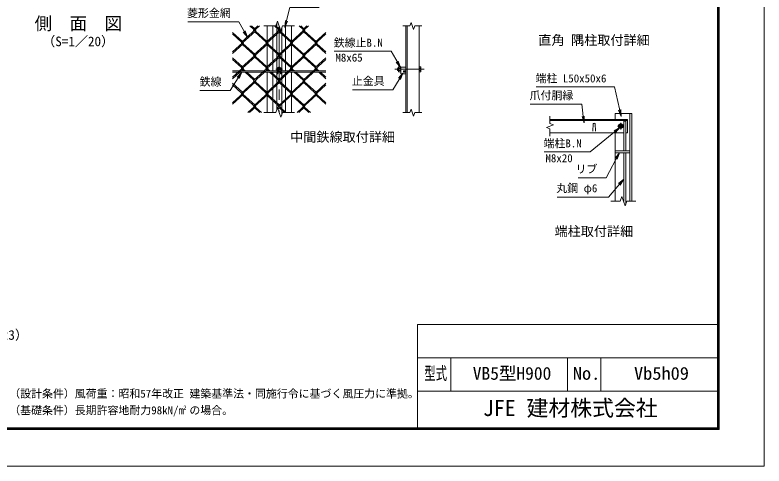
# Model space of a CAD drawing. Units: millimetres, scale not verified. Extents: x -4200 to 4200, y -2970 to 2970.
# Drawn here: x -298 to 4200, y -2970 to -260 of the extents above; entities that cross this region are included whole.
import ezdxf
from ezdxf.enums import TextEntityAlignment as Align

# ---------------------------------------------------------------- set-up
doc = ezdxf.new("R2010")
doc.units = ezdxf.units.MM
doc.header["$LTSCALE"] = 10
doc.linetypes.add('USER1', pattern=[50.8, 31.75, -6.35, 6.35, -6.35])
for name, color, linetype, lineweight in [('0-0_D-STR1', 1, 'Continuous', 18), ('0-1_D-BMK', 2, 'USER1', 13), ('0-2_D-STR-DIM', 7, 'Continuous', 13), ('0-3_D-STR3', 3, 'Continuous', 13), ('0-7_0', 7, 'Continuous', 18), ('0-9_D-STR2', 7, 'Continuous', 13), ('0-A_D-STR-TXT', 7, 'Continuous', 13), ('0-B_D-TTL', 7, 'Continuous', 18)]:
    doc.layers.add(name, color=color, linetype=linetype, lineweight=lineweight)
doc.layers.add('0-8_D-TTL-TXT', color=7, linetype='Continuous')
doc.styles.add('ＭＳ ゴシック', font='')
doc.styles.get('ＭＳ ゴシック').set_extended_font_data('MS Gothic')

# ---------------------------------------------------------------- blocks, each defined once
blk = doc.blocks.new('_Open')
at = {"layer": '0-7_0'}
blk.add_line((-10, 1.667), (0, 0), dxfattribs=at)
blk.add_lwpolyline([(-10, -1.667), (0, 0), (-10, 0)], dxfattribs=at)

msp = doc.modelspace()

# ---------------------------------------------------------------- linework, layer by layer
at = {"layer": '0-0_D-STR1'}
for p, q in [((1273.93, -311.21), (1273.93, -329.72)), ((1215.93, -419.03), (1215.93, -326.38)), ((1250.93, -386.96), (1250.93, -326.38)), ((1273.93, -338.4), (1273.93, -365.89)), ((1303.93, -341.55), (1303.93, -365.89)), ((1326.93, -386.96), (1326.93, -326.38)), ((1361.93, -419.03), (1361.93, -326.38)), ((2048.25, -846.38), (2048.25, -326.38)), ((2056.25, -846.38), (2056.25, -326.38)), ((2128.25, -846.38), (2128.25, -326.38)), ((1250.93, -461.12), (1250.93, -395.64)), ((1273.93, -374.57), (1273.93, -482.2)), ((1303.93, -374.57), (1303.93, -482.2)), ((1326.93, -461.12), (1326.93, -395.64)), ((1215.93, -571.51), (1215.93, -437.73)), ((1361.93, -571.51), (1361.93, -437.73)), ((1250.93, -539.44), (1250.93, -469.8)), ((1273.93, -490.88), (1273.93, -518.37)), ((1303.93, -490.88), (1303.93, -518.37)), ((1326.93, -539.44), (1326.93, -469.8)), ((1273.93, -527.05), (1273.93, -596.38)), ((1303.93, -527.05), (1303.93, -596.38)), ((1250.93, -596.38), (1250.93, -548.12)), ((1326.93, -596.38), (1326.93, -548.12)), ((1215.93, -596.38), (1215.93, -590.21)), ((1215.93, -723.99), (1215.93, -604.38)), ((1250.93, -613.6), (1250.93, -604.38)), ((1250.93, -691.92), (1250.93, -622.28)), ((1273.93, -604.38), (1273.93, -634.67)), ((1303.93, -604.38), (1303.93, -634.67)), ((1326.93, -613.6), (1326.93, -604.38)), ((1326.93, -691.92), (1326.93, -622.28)), ((1361.93, -596.38), (1361.93, -590.21)), ((1361.93, -723.99), (1361.93, -604.38)), ((1273.93, -643.35), (1273.93, -670.84)), ((1303.93, -643.35), (1303.93, -670.84)), ((1250.93, -766.08), (1250.93, -700.6)), ((1273.93, -679.53), (1273.93, -787.15)), ((1303.93, -679.53), (1303.93, -787.15)), ((1326.93, -766.08), (1326.93, -700.6)), ((1215.93, -846.38), (1215.93, -742.69)), ((1361.93, -846.38), (1361.93, -742.69)), ((1250.93, -846.38), (1250.93, -774.76)), ((1273.93, -795.83), (1273.93, -831.21)), ((1303.93, -795.83), (1303.93, -823.32)), ((1326.93, -844.4), (1326.93, -774.76)), ((1303.93, -832), (1303.93, -861.55)), ((3306, -852.2), (3406, -852.2)), ((3306, -888.2), (3306, -852.2)), ((3394, -852.2), (3394, -1378.2)), ((3406, -852.2), (3406, -1378.2)), ((3380, -888.2), (2914, -888.2)), ((3380, -894.2), (2914, -894.2)), ((3380, -968.2), (3380, -888.2)), ((3174, -914.45), (3172.5, -957.45)), ((3186, -914.45), (3187.5, -957.45)), ((3357.27, -968.2), (2914, -968.2)), ((3306, -1378.2), (3306, -968.2)), ((3380, -968.2), (3369.27, -968.2)), ((3306, -1076.2), (3394, -1076.2)), ((3306, -1088.2), (3394, -1088.2))]:
    msp.add_line(p, q, dxfattribs=at)
msp.add_arc((3180, -916.95), 6.5, 22.61986, 157.38014, dxfattribs=at)
at = {"layer": '0-1_D-BMK'}
for p, q in [((1288.93, -326.38), (1288.93, -846.38)), ((1308.93, -586.38), (1268.93, -586.38)), ((1982.25, -586.38), (2158.25, -586.38)), ((3360, -928.2), (3320, -928.2)), ((3340, -948.2), (3340, -908.2))]:
    msp.add_line(p, q, dxfattribs=at)
at = {"layer": '0-2_D-STR-DIM'}
for p, q in [((1268.41, -326.38), (1196.93, -326.38)), ((1380.93, -326.38), (1309.46, -326.38)), ((2031.75, -326.38), (2072.85, -326.38)), ((2103.64, -326.38), (2144.75, -326.38)), ((1268.41, -846.38), (1196.93, -846.38)), ((1380.93, -846.38), (1309.46, -846.38)), ((2031.75, -846.38), (2072.85, -846.38)), ((2103.64, -846.38), (2144.75, -846.38)), ((2914, -867.94), (2914, -912.54)), ((2935.14, -920.24), (2892.86, -935.63)), ((2892.86, -935.63), (2914, -943.33)), ((2914, -912.54), (2935.14, -920.24)), ((2914, -943.33), (2914, -987.94)), ((3335.48, -1378.2), (3281, -1378.2)), ((3345.74, -1350.01), (3335.48, -1378.2)), ((3366.26, -1406.39), (3345.74, -1350.01)), ((3376.52, -1378.2), (3366.26, -1406.39)), ((3431, -1378.2), (3376.52, -1378.2))]:
    msp.add_line(p, q, dxfattribs=at)
for points in [[(1268.41, -326.38), (1278.67, -298.19), (1299.2, -354.57), (1309.46, -326.38)], [(2103.64, -326.38), (2095.94, -347.52), (2080.55, -305.23), (2072.85, -326.38)], [(1268.41, -846.38), (1278.67, -818.19), (1299.2, -874.57), (1309.46, -846.38)], [(2103.64, -846.38), (2095.94, -867.52), (2080.55, -825.23), (2072.85, -846.38)]]:
    msp.add_lwpolyline(points, dxfattribs=at)
at = {"layer": '0-3_D-STR3'}
for p, q in [((1288.93, -571.37), (1275.93, -578.87)), ((1275.93, -578.87), (1275.93, -593.88)), ((1301.93, -578.87), (1288.93, -571.37)), ((1301.93, -593.88), (1301.93, -578.87)), ((2000.65, -578.38), (1998.25, -580.78)), ((1998.25, -580.78), (1998.25, -591.98)), ((2000.65, -578.38), (2000.65, -594.38)), ((2005.25, -578.38), (2000.65, -578.38)), ((2006.7, -571.37), (2005.25, -573.88)), ((2005.25, -598.88), (2005.25, -573.88)), ((2018.25, -571.37), (2006.7, -571.37)), ((2018.25, -578.87), (2006.7, -578.87)), ((2018.25, -601.39), (2018.25, -571.37)), ((2018.25, -574.38), (2048.25, -574.38)), ((2018.25, -574.38), (2018.25, -614.38)), ((2128.25, -571.37), (2137.45, -571.37)), ((2128.25, -571.37), (2128.25, -601.39)), ((2128.25, -578.87), (2137.45, -578.87)), ((2138.85, -573.78), (2137.45, -571.37)), ((2138.85, -573.78), (2138.85, -598.98)), ((1050.82, -596.38), (1008.93, -596.38)), ((1042.09, -604.38), (1008.93, -604.38)), ((1189.54, -604.38), (1051.56, -604.38)), ((1198.27, -596.38), (1060.29, -596.38)), ((1276.43, -604.38), (1199.02, -604.38)), ((1276.43, -596.38), (1207.75, -596.38)), ((1275.93, -593.88), (1288.93, -601.39)), ((1276.43, -594.17), (1276.43, -614.38)), ((1276.43, -614.38), (1280.43, -614.38)), ((1280.43, -596.48), (1280.43, -614.38)), ((1297.43, -604.38), (1280.43, -604.38)), ((1288.93, -601.39), (1301.93, -593.88)), ((1297.43, -596.48), (1297.43, -614.38)), ((1297.43, -614.38), (1301.43, -614.38)), ((1301.43, -594.17), (1301.43, -614.38)), ((1345.73, -596.38), (1301.43, -596.38)), ((1337, -604.38), (1301.43, -604.38)), ((1484.45, -604.38), (1346.47, -604.38)), ((1493.18, -596.38), (1355.2, -596.38)), ((1568.93, -604.38), (1493.93, -604.38)), ((1568.93, -596.38), (1502.66, -596.38)), ((2000.65, -594.38), (1998.25, -591.98)), ((2005.25, -594.38), (2000.65, -594.38)), ((2006.7, -601.39), (2005.25, -598.88)), ((2018.25, -593.88), (2006.7, -593.88)), ((2018.25, -601.39), (2006.7, -601.39)), ((2018.25, -614.38), (2048.25, -614.38)), ((2038.75, -595.38), (2048.25, -595.38)), ((2038.75, -604.38), (2048.25, -604.38)), ((2048.25, -604.38), (2048.25, -614.38)), ((2128.25, -593.88), (2137.45, -593.88)), ((2128.25, -601.39), (2137.45, -601.39)), ((2138.85, -598.98), (2137.45, -601.39)), ((3369.27, -898.2), (3369.27, -1076.2)), ((3340, -913.19), (3327, -920.69)), ((3327, -920.69), (3327, -935.7)), ((3327, -935.7), (3340, -943.21)), ((3353, -920.69), (3340, -913.19)), ((3340, -943.21), (3353, -935.7)), ((3353, -935.7), (3353, -920.69)), ((3357.27, -1088.2), (3357.27, -1378.2)), ((3369.27, -1088.2), (3369.27, -1398.13))]:
    msp.add_line(p, q, dxfattribs=at)
msp.add_lwpolyline([(3369.27, -898.2), (3357.27, -898.2), (3357.27, -1076.2)], dxfattribs=at)
for centre, radius in [((1288.93, -586.38), 12.5), ((1288.93, -586.38), 8), ((1288.93, -586.38), 5.6), ((2044.25, -600.38), 4), ((3340, -928.2), 12.5), ((3340, -928.2), 8), ((3340, -928.2), 5.6)]:
    msp.add_circle(centre, radius, dxfattribs=at)
for centre, radius, start, end in [((2030.37, -586.38), 24.84, 162.4121, 197.5879), ((2012.18, -575.12), 6.64, 145.61586, 214.38414), ((2131.97, -575.12), 6.64, 325.61585, 34.38415), ((2113.78, -586.38), 24.84, 342.4121, 17.5879), ((2012.18, -597.64), 6.64, 145.61584, 214.38415), ((2038.75, -599.88), 4.5, 90, 270), ((2131.97, -597.64), 6.64, 325.61585, 34.38415)]:
    msp.add_arc(centre, radius, start, end, dxfattribs=at)
at = {"layer": '0-9_D-STR2'}
for p, q in [((1146.22, -356.48), (1008.93, -482.28)), ((1169.6, -326.38), (1063.01, -424.04)), ((1136.74, -347.8), (1113.36, -326.38)), ((1141.48, -343.46), (1122.84, -326.38)), ((1293.67, -356.48), (1136.74, -500.28)), ((1160.36, -326.38), (1136.86, -347.91)), ((1215.21, -419.7), (1146.22, -356.48)), ((1295.97, -345.7), (1210.47, -424.04)), ((1284.2, -347.8), (1260.82, -326.38)), ((1288.93, -343.46), (1268.88, -325.09)), ((1293.6, -339.19), (1284.2, -347.8)), ((1441.13, -356.48), (1284.2, -500.28)), ((1362.66, -419.7), (1293.67, -356.48)), ((1464.51, -326.38), (1357.93, -424.04)), ((1431.65, -347.8), (1408.27, -326.38)), ((1436.39, -343.46), (1417.75, -326.38)), ((1455.03, -326.38), (1431.65, -347.8)), ((1510.12, -419.7), (1441.13, -356.48)), ((1067.75, -419.7), (1008.93, -365.8)), ((1063.01, -424.04), (1008.93, -374.49)), ((1210.47, -424.04), (1141.48, -360.82)), ((1357.93, -424.04), (1288.93, -360.82)), ((1568.93, -374.49), (1431.65, -500.28)), ((1505.38, -424.04), (1436.39, -360.82)), ((1568.93, -365.8), (1505.38, -424.04)), ((1072.49, -432.72), (1008.93, -490.96)), ((1219.94, -432.72), (1063.01, -576.52)), ((1136.74, -500.28), (1067.75, -437.06)), ((1141.48, -495.94), (1072.49, -432.72)), ((1367.4, -432.72), (1210.47, -576.52)), ((1284.2, -500.28), (1215.21, -437.06)), ((1288.93, -495.94), (1219.94, -432.72)), ((1514.85, -432.72), (1357.93, -576.52)), ((1431.65, -500.28), (1363.08, -437.44)), ((1436.39, -495.94), (1367.4, -432.72)), ((1568.93, -490.96), (1510.12, -437.06)), ((1568.93, -482.28), (1514.85, -432.72)), ((1146.22, -508.96), (1008.93, -634.76)), ((1067.75, -572.18), (1008.93, -518.28)), ((1063.01, -576.52), (1008.93, -526.96)), ((1293.67, -508.96), (1136.74, -652.76)), ((1210.47, -576.52), (1141.48, -513.3)), ((1215.21, -572.18), (1146.22, -508.96)), ((1441.13, -508.96), (1284.2, -652.76)), ((1357.93, -576.52), (1288.93, -513.3)), ((1362.66, -572.18), (1293.67, -508.96)), ((1568.93, -526.96), (1431.65, -652.76)), ((1505.38, -576.52), (1436.39, -513.3)), ((1510.12, -572.18), (1441.13, -508.96)), ((1568.93, -518.28), (1505.38, -576.52)), ((1072.49, -585.2), (1008.93, -643.44)), ((1219.94, -585.2), (1063.01, -729)), ((1075.21, -596.38), (1067.75, -589.54)), ((1084.68, -596.38), (1072.49, -585.2)), ((1136.74, -652.76), (1083.94, -604.38)), ((1141.48, -648.42), (1093.42, -604.38)), ((1367.4, -585.2), (1210.47, -729)), ((1222.67, -596.38), (1215.21, -589.54)), ((1232.14, -596.38), (1219.94, -585.2)), ((1284.2, -652.76), (1231.4, -604.38)), ((1288.93, -648.42), (1240.87, -604.38)), ((1514.85, -585.2), (1357.93, -729)), ((1370.12, -596.38), (1362.66, -589.54)), ((1379.6, -596.38), (1367.4, -585.2)), ((1431.65, -652.76), (1378.85, -604.38)), ((1436.39, -648.42), (1388.33, -604.38)), ((1517.58, -596.38), (1510.12, -589.54)), ((1527.05, -596.38), (1514.85, -585.2)), ((1568.93, -643.44), (1526.31, -604.38)), ((1568.93, -634.76), (1535.78, -604.38)), ((1146.22, -661.44), (1008.93, -787.24)), ((1067.75, -724.66), (1008.93, -670.76)), ((1293.67, -661.44), (1136.74, -805.24)), ((1210.47, -729), (1141.48, -665.78)), ((1215.21, -724.66), (1146.22, -661.44)), ((1441.13, -661.44), (1284.2, -805.24)), ((1357.93, -729), (1288.93, -665.78)), ((1362.66, -724.66), (1293.67, -661.44)), ((1505.38, -729), (1436.39, -665.78)), ((1510.12, -724.66), (1441.13, -661.44)), ((1568.93, -670.76), (1505.38, -729)), ((1063.01, -729), (1008.93, -679.44)), ((1568.93, -679.44), (1431.65, -805.24)), ((1072.49, -737.68), (1008.93, -795.92)), ((1136.74, -805.24), (1067.75, -742.02)), ((1141.48, -800.9), (1072.49, -737.68)), ((1219.94, -737.68), (1101.32, -846.38)), ((1284.2, -805.24), (1215.21, -742.02)), ((1288.93, -800.9), (1219.94, -737.68)), ((1367.4, -737.68), (1278.89, -818.78)), ((1431.65, -805.24), (1362.66, -742.02)), ((1436.39, -800.9), (1367.4, -737.68)), ((1514.85, -737.68), (1396.23, -846.38)), ((1568.93, -795.92), (1510.12, -742.02)), ((1568.93, -787.24), (1514.85, -737.68)), ((1146.22, -813.92), (1110.79, -846.38)), ((1172.16, -846.38), (1141.48, -818.26)), ((1181.64, -846.38), (1146.22, -813.92)), ((1293.67, -813.92), (1281.26, -825.29)), ((1319.62, -846.38), (1288.93, -818.26)), ((1329.09, -846.38), (1293.67, -813.92)), ((1441.13, -813.92), (1405.71, -846.38)), ((1467.07, -846.38), (1436.39, -818.26)), ((1476.55, -846.38), (1441.13, -813.92))]:
    msp.add_line(p, q, dxfattribs=at)
for centre, start, end in [((1141.59, -352.26), 137.5, 222.5), ((1141.59, -352.26), 317.5, 42.5), ((1289.04, -352.26), 137.5, 222.5), ((1289.04, -352.26), 317.5, 42.5), ((1436.5, -352.26), 137.5, 222.5), ((1436.5, -352.26), 317.5, 42.5), ((1067.75, -428.38), 137.5, 222.5), ((1067.75, -428.38), 317.5, 42.5), ((1215.21, -428.38), 137.5, 222.5), ((1215.21, -428.38), 317.5, 42.5), ((1362.66, -428.38), 137.5, 222.5), ((1362.66, -428.38), 317.5, 42.5), ((1510.22, -428.5), 137.5, 222.5), ((1510.22, -428.5), 317.5, 42.5), ((1141.47, -504.63), 137.5, 222.5), ((1141.47, -504.63), 317.5, 42.5), ((1288.92, -504.63), 137.5, 222.5), ((1288.92, -504.63), 317.5, 42.5), ((1436.38, -504.63), 137.5, 222.5), ((1436.38, -504.63), 317.5, 42.5), ((1067.75, -580.86), 137.5, 222.5), ((1067.75, -580.86), 317.5, 42.5), ((1215.21, -580.86), 137.5, 222.5), ((1215.21, -580.86), 317.5, 42.5), ((1362.66, -580.86), 137.5, 222.5), ((1362.66, -580.86), 317.5, 42.5), ((1510.22, -580.98), 137.5, 222.5), ((1510.22, -580.98), 317.5, 42.5), ((1141.47, -657.11), 137.5, 222.5), ((1141.47, -657.11), 317.5, 42.5), ((1289.05, -657.21), 137.5, 222.5), ((1289.05, -657.21), 317.5, 42.5), ((1436.51, -657.21), 137.5, 222.5), ((1436.51, -657.21), 317.5, 42.5), ((1067.87, -733.45), 137.5, 222.5), ((1067.87, -733.45), 317.5, 42.5), ((1215.33, -733.45), 137.5, 222.5), ((1215.33, -733.45), 317.5, 42.5), ((1362.78, -733.45), 137.5, 222.5), ((1362.78, -733.45), 317.5, 42.5), ((1510.34, -733.57), 137.5, 222.5), ((1510.34, -733.57), 317.5, 42.5), ((1141.47, -809.59), 137.5, 222.5), ((1141.47, -809.59), 317.5, 42.5), ((1289.05, -809.69), 137.5, 222.5), ((1289.05, -809.69), 317.5, 42.5), ((1436.51, -809.69), 137.5, 222.5), ((1436.51, -809.69), 317.5, 42.5)]:
    msp.add_arc(centre, 6.42, start, end, dxfattribs=at)
at = {"layer": '0-A_D-STR-TXT'}
for points in [[(1529.65, -214.5), (1352.33, -214.5), (1323.53, -332.54)], [(740.39, -301.77), (1045.88, -301.77), (1097.57, -392.71)], [(1618.4, -478.45), (1961.2, -478.45), (2016.82, -573.35)], [(813.12, -714.35), (993.99, -714.35), (1062.89, -606.06)], [(1728.1, -709.69), (1971.92, -709.69), (2030.8, -611.49)], [(2831.79, -692.25), (3302.76, -692.25), (3341.32, -867.39)], [(2796.47, -795.98), (3105.51, -795.98), (3118.95, -907.03)], [(2879.6, -1082.88), (3155.91, -1082.88), (3332.8, -937.64)], [(3084.15, -1238.87), (3251.82, -1238.87), (3330.8, -1089.96)], [(2957.12, -1354.39), (3265.15, -1354.39), (3355.96, -1249.14)]]:
    msp.add_lwpolyline(points, dxfattribs=at)
at = {"layer": '0-B_D-TTL'}
for p, q in [((2120, -2120), (2120, -2740)), ((2120, -2120), (3920, -2120)), ((2120, -2320), (3920, -2320)), ((2320, -2320), (2320, -2520)), ((3020, -2320), (3020, -2520)), ((3220, -2320), (3220, -2520)), ((2120, -2520), (3920, -2520))]:
    msp.add_line(p, q, dxfattribs=at)
at = {"layer": '0-B_D-TTL', "color": 2}
msp.add_lwpolyline([(-4200, 2970), (4200, 2970), (4200, -2970), (-4200, -2970)], close=True, dxfattribs=at)
at = {"layer": '0-B_D-TTL'}
for points in [[(-3930, 2750), (3930, 2750), (3930, -2750), (-3930, -2750)], [(-3927.5, 2747.5), (3927.5, 2747.5), (3927.5, -2747.5), (-3927.5, -2747.5)], [(-3925, 2745), (3925, 2745), (3925, -2745), (-3925, -2745)], [(-3922.5, 2742.5), (3922.5, 2742.5), (3922.5, -2742.5), (-3922.5, -2742.5)], [(-3920, 2740), (3920, 2740), (3920, -2740), (-3920, -2740)]]:
    msp.add_lwpolyline(points, close=True, dxfattribs=at)

# ---------------------------------------------------------------- block references
at = {"layer": '0-A_D-STR-TXT', "xscale": 4, "yscale": 4}
for p, rotation in [((1323.05, -334.48), 256.28935), ((1098.56, -394.45), 299.61327), ((2017.83, -575.07), 300.37182), ((1063.96, -604.38), 57.53248), ((2031.82, -609.78), 59.05204), ((3341.75, -869.35), 282.41679), ((3119.19, -909.02), 276.90146), ((3334.34, -936.37), 39.38905), ((3331.73, -1088.2), 62.05959), ((3357.27, -1247.62), 49.21067)]:
    msp.add_blockref('_Open', p, dxfattribs=dict(at, rotation=rotation))

# ---------------------------------------------------------------- texts
at = {"layer": '0-8_D-TTL-TXT', "style": 'ＭＳ ゴシック'}
for s, height, p in [('側\u3000面\u3000図', 76.98, (-180.23, -373.02)), ('（S=1／20）', 57.7, (-134.75, -465)), ('直角 隅柱取付詳細', 57.7, (2844.65, -457.53)), ('中間鉄線取付詳細', 57.7, (1354.71, -1039.29)), ('端柱取付詳細', 57.7, (2942.11, -1605.78)), ('胴縁断面図（R付L40x40x3）', 57.7, (-1202.53, -2228.85)), ('VB5型H900', 76.98, (2451.07, -2474.8)), ('（設計条件）風荷重：昭和57年改正 建築基準法・同施行令に基づく風圧力に準拠。', 48.09, (-332.45, -2573.6)), ('JFE 建材株式会社', 96.19, (2512.38, -2698.5)), ('（基礎条件）長期許容地耐力98kN/m の場合。', 48.09, (-332.45, -2673.6)), ('2', 24.05, (713.02, -2637.79))]:
    msp.add_text(s, height=height, dxfattribs=at).set_placement(p, align=Align.BOTTOM_LEFT)
for s, width, p in [('型式', 0.65, (2160.27, -2474.8)), ('No.', 1.05, (3052, -2474.8)), ('Vb5h09', 1.05, (3419.33, -2474.8))]:
    msp.add_text(s, height=76.98, dxfattribs=dict(at, width=width)).set_placement(p, align=Align.BOTTOM_LEFT)
at = {"layer": '0-A_D-STR-TXT', "style": 'ＭＳ ゴシック'}
for s, p in [('菱形金網', (735.57, -287.53)), ('鉄線止B.N', (1616.11, -465.61)), ('M8x65', (1626.3, -554.65)), ('止金具', (1724.8, -695.45)), ('端柱 L50x50x6', (2827.98, -679.66)), ('鉄線', (810.83, -699.99)), ('爪付胴縁', (2792.41, -782)), ('端柱B.N', (2875.79, -1070.29)), ('M8x20', (2887.51, -1159.09)), ('リブ', (3067.9, -1224.5)), ('丸鋼 φ6', (2952.8, -1339.52))]:
    msp.add_text(s, height=48.09, dxfattribs=at).set_placement(p, align=Align.BOTTOM_LEFT)

doc.saveas('drawing.dxf')
